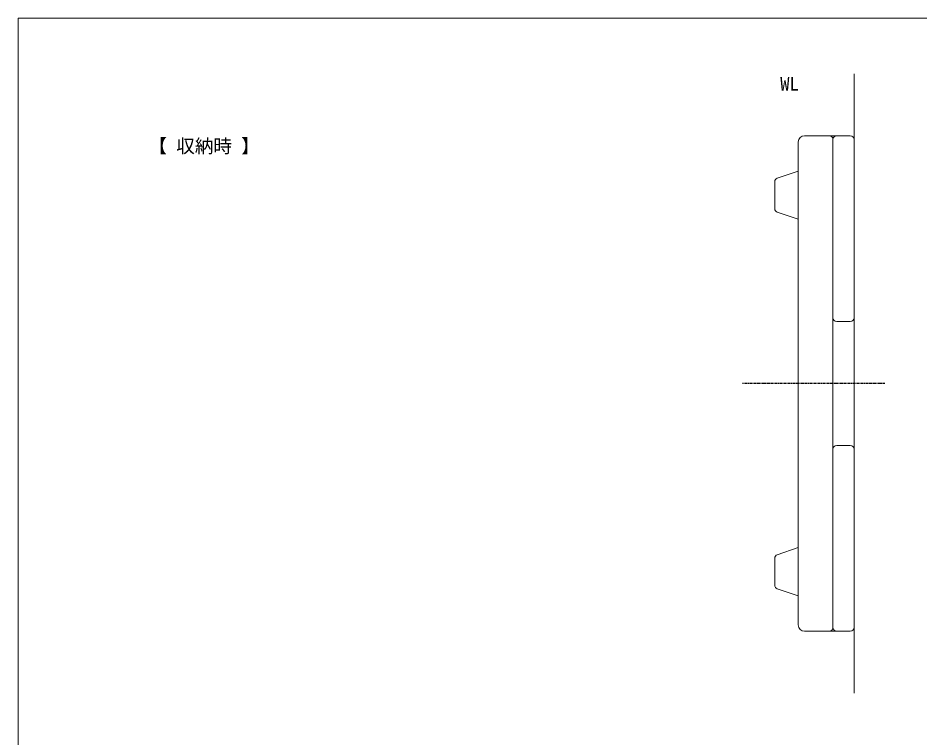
# Model space of a CAD drawing. Units: millimetres on the paper. Extents: x -203 to 203, y -143 to 143.
# Drawn here: x -198 to -52.4, y 21.8 to 138 of the extents above; entities that cross this region are included whole.
import ezdxf
from ezdxf.enums import TextEntityAlignment as Align

# ---------------------------------------------------------------- set-up
doc = ezdxf.new("R2010")
doc.units = ezdxf.units.MM
doc.linetypes.add('USER1', pattern=[0.629921, 0.393701, -0.07874, 0.07874, -0.07874])
for name, color, linetype, lineweight in [('0-1_DIMENSION_LINES$02_DIMENSI', 7, 'Continuous', 25), ('0-4_DIMENSION_LINES$03_LINES', 7, 'Continuous', 18), ('0-5_DIMENSION_LINES$01_CENTER_', 7, 'USER1', 25), ('0-9_図面_FORMAT$01_WAKU$OUT_LINE', 6, 'Continuous', 18)]:
    doc.layers.add(name, color=color, linetype=linetype, lineweight=lineweight)
doc.styles.add('ＭＳ ゴシック', font='')
doc.styles.get('ＭＳ ゴシック').set_extended_font_data('MS Gothic')

msp = doc.modelspace()

# ---------------------------------------------------------------- linework, layer by layer
at = {"layer": '0-4_DIMENSION_LINES$03_LINES'}
for p, q in [((-63, 129), (-63, 29)), ((-72, 118), (-72, 40)), ((-67, 119), (-71, 119)), ((-65.8, 119), (-67, 119)), ((-66.4, 118.4), (-66.4, 39.6)), ((-66.4, 39.6), (-66.4, 118.4)), ((-63.6, 119), (-65.8, 119)), ((-63, 39.6), (-63, 118.4)), ((-72, 113.295), (-75.394, 112.139)), ((-75.8, 111.571), (-75.8, 107.229)), ((-75.394, 106.661), (-72, 105.505)), ((-63.6, 89), (-65.8, 89)), ((-63.6, 69), (-65.8, 69)), ((-75.394, 51.339), (-72, 52.495)), ((-75.8, 46.429), (-75.8, 50.771)), ((-72, 44.705), (-75.394, 45.861)), ((-71, 39), (-67, 39)), ((-65.8, 39), (-67, 39)), ((-65.8, 39), (-63.6, 39))]:
    msp.add_line(p, q, dxfattribs=at)
for centre, radius, start, end in [((-71, 118), 1, 90, 180), ((-67, 118.4), 0.6, 0, 90), ((-65.8, 118.4), 0.6, 90, 180), ((-63.6, 118.4), 0.6, 0, 90), ((-75.2, 111.571), 0.6, 108.82471, 180), ((-75.2, 107.229), 0.6, 180, 251.17529), ((-65.8, 89.6), 0.6, 180, 270), ((-63.6, 89.6), 0.6, 270, 0), ((-65.8, 68.4), 0.6, 90, 180), ((-63.6, 68.4), 0.6, 0, 90), ((-75.2, 50.771), 0.6, 108.82471, 180), ((-75.2, 46.429), 0.6, 180, 251.17529), ((-71, 40), 1, 180, 270), ((-67, 39.6), 0.6, 270, 0), ((-65.8, 39.6), 0.6, 180, 270), ((-63.6, 39.6), 0.6, 270, 0)]:
    msp.add_arc(centre, radius, start, end, dxfattribs=at)
at = {"layer": '0-5_DIMENSION_LINES$01_CENTER_'}
msp.add_line((-58, 79), (-81, 79), dxfattribs=at)
at = {"layer": '0-9_図面_FORMAT$01_WAKU$OUT_LINE'}
for p, q in [((-198, 138), (-198, -138)), ((198, 138), (-198, 138))]:
    msp.add_line(p, q, dxfattribs=at)

# ---------------------------------------------------------------- texts
at = {"layer": '0-1_DIMENSION_LINES$02_DIMENSI', "style": 'ＭＳ ゴシック'}
for s, p in [('WL', (-74.918, 125.638)), ('【 収納時 】', (-176.949, 115.572))]:
    msp.add_text(s, height=2.199, dxfattribs=at).set_placement(p, align=Align.BOTTOM_LEFT)

doc.saveas('drawing.dxf')
